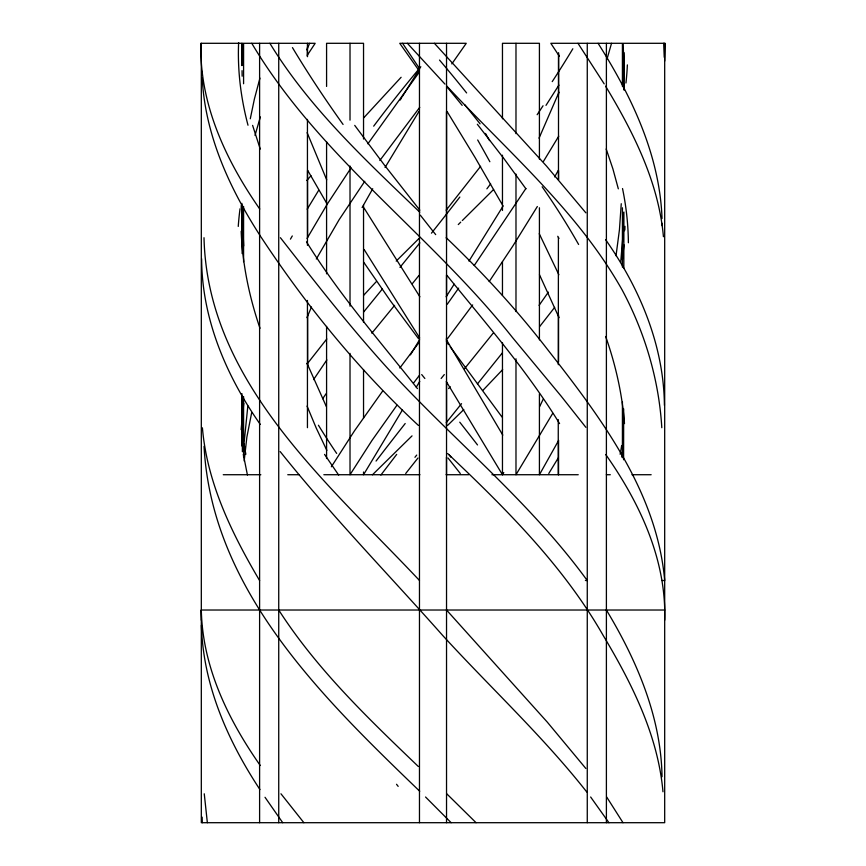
<?xml version="1.0" encoding="UTF-8"?>
<svg xmlns="http://www.w3.org/2000/svg" width="866" height="866" viewBox="0 0 866 866"><rect width="100%" height="100%" fill="white"/><g stroke="black" fill="none" stroke-linecap="round" stroke-linejoin="round"><path stroke-width="1.3" d="M278.733 822.7L278.733 43.3M446.488 474.503L446.488 457.096M446.499 426.299L446.499 382.101M446.499 341.929L446.499 337.913M446.51 296.399L446.51 274.977M446.51 238.821L446.52 111.595M558.224 474.503L558.267 419.599M558.31 364.694L558.408 237.479M558.462 179.89L558.559 52.674M623.607 459.781L623.672 408.893M623.834 268.276L623.899 212.029M624.05 90.172L624.094 52.674M664.698 620.197C666.506 559.837 639.801 502.854 605.724 454.52M664.687 610.021L201.313 610.021L201.302 620.197M242.047 65.134L242.87 43.3L200.923 43.3C199.191 103.66 225.95 160.513 259.746 209.02M624.862 230.01L624.971 226.297M243.822 450.959L244.115 444.215M241.192 207.71L241.289 205.22M621.258 203.716L619.439 229.771L616.018 255.773M243.184 206.519L242.783 226.286L243.66 245.976M623.433 87.369L623.953 65.134L623.13 43.3L665.077 43.3L664.687 61.085M244.299 440.837L247.849 405.873M241.105 429.612L243.747 403.275M244.18 460.972L246.864 437.103L251.67 412.703M623.985 244.807L622.394 259.529M620.695 262.257L622.935 236.147L623.098 213.112M622.232 456.977L622.676 454.39M250.285 118.772L254.398 99.016L259.941 78.092M255.015 135.399L260.352 116.888M611.537 43.3L606.947 59.321M558.992 92.207L539.031 138.203M306.889 49.86L309.606 43.3M306.954 317.638L311.457 307.051M543.198 399.194L539.583 406.728M558.602 440.491L539.421 474.72L539.421 393.835M316.317 259.01L339.126 219.704L364.77 181.297M307.051 238.442L327.51 203.716L351.109 167.831M558.332 170.342L554.651 176.913M362.107 207.537L372.737 188.734M558.732 136.2L543.523 161.292M552.768 413.288L515.984 474.72L515.984 358.784M385.045 167.484L418.971 111.443M503.243 205.805L468.961 261.11M307.192 209.193L318.688 190.282M558.191 458.027L548.773 473.496M410.452 354.854L419.588 339.689M537.342 206.519L512.878 245.976L489.171 281.591M400.179 100.055L401.391 98.042M402.484 409.867L363.536 474.72L363.536 472.024M446.261 381.441L502.464 474.72L503.774 472.555M331.353 466.785L354.53 430.759L382.642 391.075M416.275 387.134L419.739 381.441M402.008 97.046L418.733 70.265M558.884 85.128L546.002 105.36M446.109 296.822L454.163 284.189M307.278 55.251L315.181 43.3L243.584 43.3L243.584 83.742M313.546 379.644L326.839 359.953M525.879 188.507L474.254 265.494M548.373 292.102L539.085 305.352M322.661 398.717L326.049 393.77M458.655 288.118L447.289 304.183M367.866 143.821L419.296 72.116M451.814 63.911L466.254 43.3L399.746 43.3L419.155 70.796M472.652 304.94L447.484 338.682M396.942 405.234L371.958 440.491L350.016 474.72L350.016 353.382M379.838 160.491L419.75 107.319M399.821 367.996L419.014 342.514M486.887 188.831L490.643 183.841M413.634 382.924L419.274 375.519M380.867 475.044L396.693 454.39M554.662 307.365L539.594 326.655M480.619 166.326L446.152 210.189M307.149 363.936L326.796 338.985M405.71 473.496L417.953 458.027M448.577 388.596L450.168 386.604M493.111 333.226L464.479 368.775M502.323 352.938L477.426 383.941M446.293 422.597L461.535 403.664M419.891 242.837L399.984 267.356M371.828 333.204L394.615 305.352M419.036 275.377L412.248 283.767M363.688 311.955L382.339 289.038M306.835 180.474L310.981 175.711M363.612 295.349L376.18 281.764M401.11 77.28L363.807 117.754M502.67 369.576L482.979 390.295M396.206 261.088L418.982 238.507M493.609 189.492L462.336 220.527M458.276 224.565L460.712 222.14M372.445 474.795L412.032 435.879M463.808 409.564L447.635 425.379M223.255 474.72L260.818 474.72M287.761 474.72L299.376 474.72M323.852 474.72L419.934 474.72M446.066 474.72L468.679 474.72M491.931 474.72L578.239 474.72M606.341 474.72L610.303 474.72M631.963 474.72L651.156 474.72M662.068 580.469L664.687 580.566C657.013 491.682 600.69 417.423 547.604 349.561C516.785 309.692 482.622 272.519 446.207 237.706M585.405 580.469L587.267 580.566C529.591 501.1 452.214 439.203 386.42 366.968C349.009 325.638 314.726 281.591 280.411 237.706M419.783 212.192C365.528 160.069 309.422 108.034 269.878 43.3M447.668 453.535C505.614 508.461 563.246 565.574 603.18 635.438C631.866 683.404 657.976 735.288 662.977 791.784M418.332 766.497C367.877 718.13 316.761 669.158 278.733 610.021M446.737 793.786L476.062 822.7M418.365 425.379C358.145 369.392 306.012 305.265 260.807 236.71M419.718 791.243C322.39 697.422 211.661 590.103 204.051 446.293M425.552 797.001L451.143 822.7M446.672 85.929C507.682 151.507 577.73 211.033 622.178 290.013C644.856 332.382 658.972 379.687 661.797 427.707M444.94 84.089L407.366 43.3M434.386 43.3L546.587 166.164L585.86 212.83M446.531 610.021L547.236 722.06L585.827 768.467M447.386 87.369L462.152 105.36M303.89 822.7L280.963 793.786M446.964 275.377C486.01 323.581 527.004 370.583 559.577 423.604M417.423 388.596C379.395 340.544 338.822 294.126 306.499 241.852M419.848 210.189L384.612 165.33L354.724 125.386M448.047 458.027L460.29 473.496M477.328 124.26L504.174 158.933L525.943 188.831M586.834 792.065C542.874 736.219 490.578 687.777 442.678 635.438C388.455 574.212 331.223 515.541 280.173 451.576M585.849 427.317L561.168 396.173L512.207 337.177C430.813 234.285 319.413 157.136 251.768 43.3M418.516 338.682L390.295 300.708L363.742 262.257M590.644 797.001L608.939 822.7M450.168 346.746L501.999 417.001M446.986 342.514L448.577 344.636M282.727 822.7L265.018 797.283M338.649 475.044L324.544 454.39M605.583 239.633C639.638 288.075 663.854 345.382 664.406 405.331M260.276 765.512C228.191 719.808 202.46 666.852 201.313 610.021M260.276 424.416C226.329 376.071 201.821 318.656 201.637 258.793M402.571 43.3L419.674 68.815M577.979 43.3L604.187 83.861M606.665 796.991L623 822.7M559.425 56.344L550.819 43.3L622.416 43.3L622.416 86.438M259.952 789.586C227.682 740.668 202.958 684.67 201.432 625.284M419.891 296.822L364.023 207.981M260.19 235.736C229.609 188.452 205.08 135.128 202.222 78.124M598.081 43.3C631.476 96.05 659.773 155.09 662.025 218.557M447.029 111.443L475.001 157.385L502.053 204.235M419.674 337.946L364.142 249.527M446.412 339.689L502.8 435.133M605.583 86.156C633.403 132.292 658.615 182.217 663.432 236.71M606.395 610.021C636.791 660.444 661.094 717.005 662.035 776.737M326.677 203.229L307.668 170.342M259.605 580.566C231.904 533.618 207.071 482.903 202.406 427.815M485.501 133.451L489.55 140.573M557.747 236.277L558.949 238.442M539.247 233.712L558.873 274.739M326.85 450.396L316.198 427.977L307.062 406.089M539.475 274.706L559.046 317.638M326.417 406.728L306.997 363.244M326.677 179.803L307.127 132.65M606.189 148.995L612.901 168.881L618.324 188.831M260.265 149.093L252.612 125.386M605.659 336.484C615.542 364.575 622.221 393.878 624.494 423.604M259.995 328.301C249.321 297.016 242.448 264.325 241.181 231.244M247.438 475.044L243.324 454.39M207.353 822.7L204.257 793.786M663.67 43.3L664.244 57.297M204.008 237.706C207.385 382.491 328.127 483.271 419.469 580.469M201.875 71.207L201.984 73.513M202.33 822.7L202.157 817.147M622.21 452.084L622.373 457.735M242.134 76.208L242.047 70.655M662.154 223.331L662.176 225.723M307.441 47.316L307.452 56.691M307.538 170.515L307.592 237.479M307.647 315.148L307.69 366.037M241.928 64.723L241.895 43.3L241.895 65.6M242.09 205.339L242.144 253.543M242.318 395.502L242.383 451.738M664.687 43.3L664.687 822.7L201.313 822.7L201.313 43.3M624.105 68.23L624.105 70.85M624.105 83.97L624.105 89.22M624.105 226.957L624.105 230.897M622.416 207.786L622.416 267.107M622.416 401.921L622.416 457.194M606.395 43.3L606.395 822.7M587.267 43.3L587.267 822.7M558.559 53.789L558.559 94.459M558.559 170.548L558.559 179.727M558.559 314.856L558.559 362.075M558.559 440.794L558.559 474.893M539.421 159.247L539.421 43.3L502.464 43.3L502.464 118.804M539.421 207.786L539.421 339.905M515.984 43.3L515.984 133.635M515.984 174.077L515.984 311.587M502.464 155.198L502.464 210.481M502.464 261.705L502.464 295.414M502.464 342.6L502.464 474.72M446.531 43.3L446.531 822.7M419.469 43.3L419.469 822.7M363.536 139.025L363.536 43.3L326.579 43.3L326.579 86.438M363.536 205.08L363.536 322.379M363.536 369.565L363.536 418.105M350.016 43.3L350.016 120.147M350.016 165.991L350.016 306.196M326.579 141.721L326.579 273.84M326.579 326.417L326.579 458.547M307.441 43.3L307.441 56.42M307.441 119.389L307.441 245.327M307.441 300.426L307.441 427.674M259.605 43.3L259.605 822.7M243.584 206.433L243.584 261.705M243.584 396.531L243.584 457.194M241.895 203.348L241.895 245.327M241.895 393.565L241.895 446.033M398.165 786.371A443.944 51.354 51.4 0 1 396.531 784.271M248.001 125.234A423.539 305.546 26.2 0 1 238.626 42.629M449.281 455.072A465.702 36.101 51.4 0 1 451.056 457.302M421.699 374.567A442.981 50.672 51.4 0 1 424.86 378.474M459.759 422.186A442.981 50.672 51.4 0 1 477.512 444.94M238.258 226.427A442.84 344.387 -8.8 0 1 240.034 208.771M336.658 453.416A442.981 207.45 45.5 0 1 318.428 425.228M290.435 239.146A442.84 213.469 -44.8 0 1 292.297 235.953M245.857 454.271A442.981 344.04 10.5 0 1 241.798 424.892M373.679 126.165A423.539 129.38 -49.3 0 1 420.822 66.758M459.835 197.047A442.84 42.499 -51.4 0 1 431.452 233.181M543.047 105.76A517.522 191.841 -47.4 0 1 537.136 114.713M572.837 48.777A423.539 124.563 -49.4 0 1 552.227 81.621M414.944 457.302A465.702 36.101 -51.4 0 1 416.719 455.072M376.06 461.069A442.981 50.672 -51.4 0 1 405.191 423.528M441.14 378.474A442.981 50.672 -51.4 0 1 444.301 374.567M627.363 64.907A423.539 305.546 -26.2 0 1 625.945 83.017M622.524 188.539A442.84 344.387 8.8 0 1 628.38 242.761M542.148 186.775A442.84 213.469 44.8 0 1 578.607 244.461M464.587 104.548A517.522 114.399 49.8 0 1 480.078 123.849M621.68 445.503A442.981 344.04 -10.5 0 1 620.143 454.271M439.517 60.057A423.539 129.38 49.3 0 1 466.612 92.933M435.685 234.621A442.84 42.499 51.4 0 1 420.346 215.19M343.077 124.444A423.539 124.563 49.4 0 1 292.459 47.608M477.686 139.978A541.402 145.217 57.5 0 1 489.853 161.726"/></g></svg>
